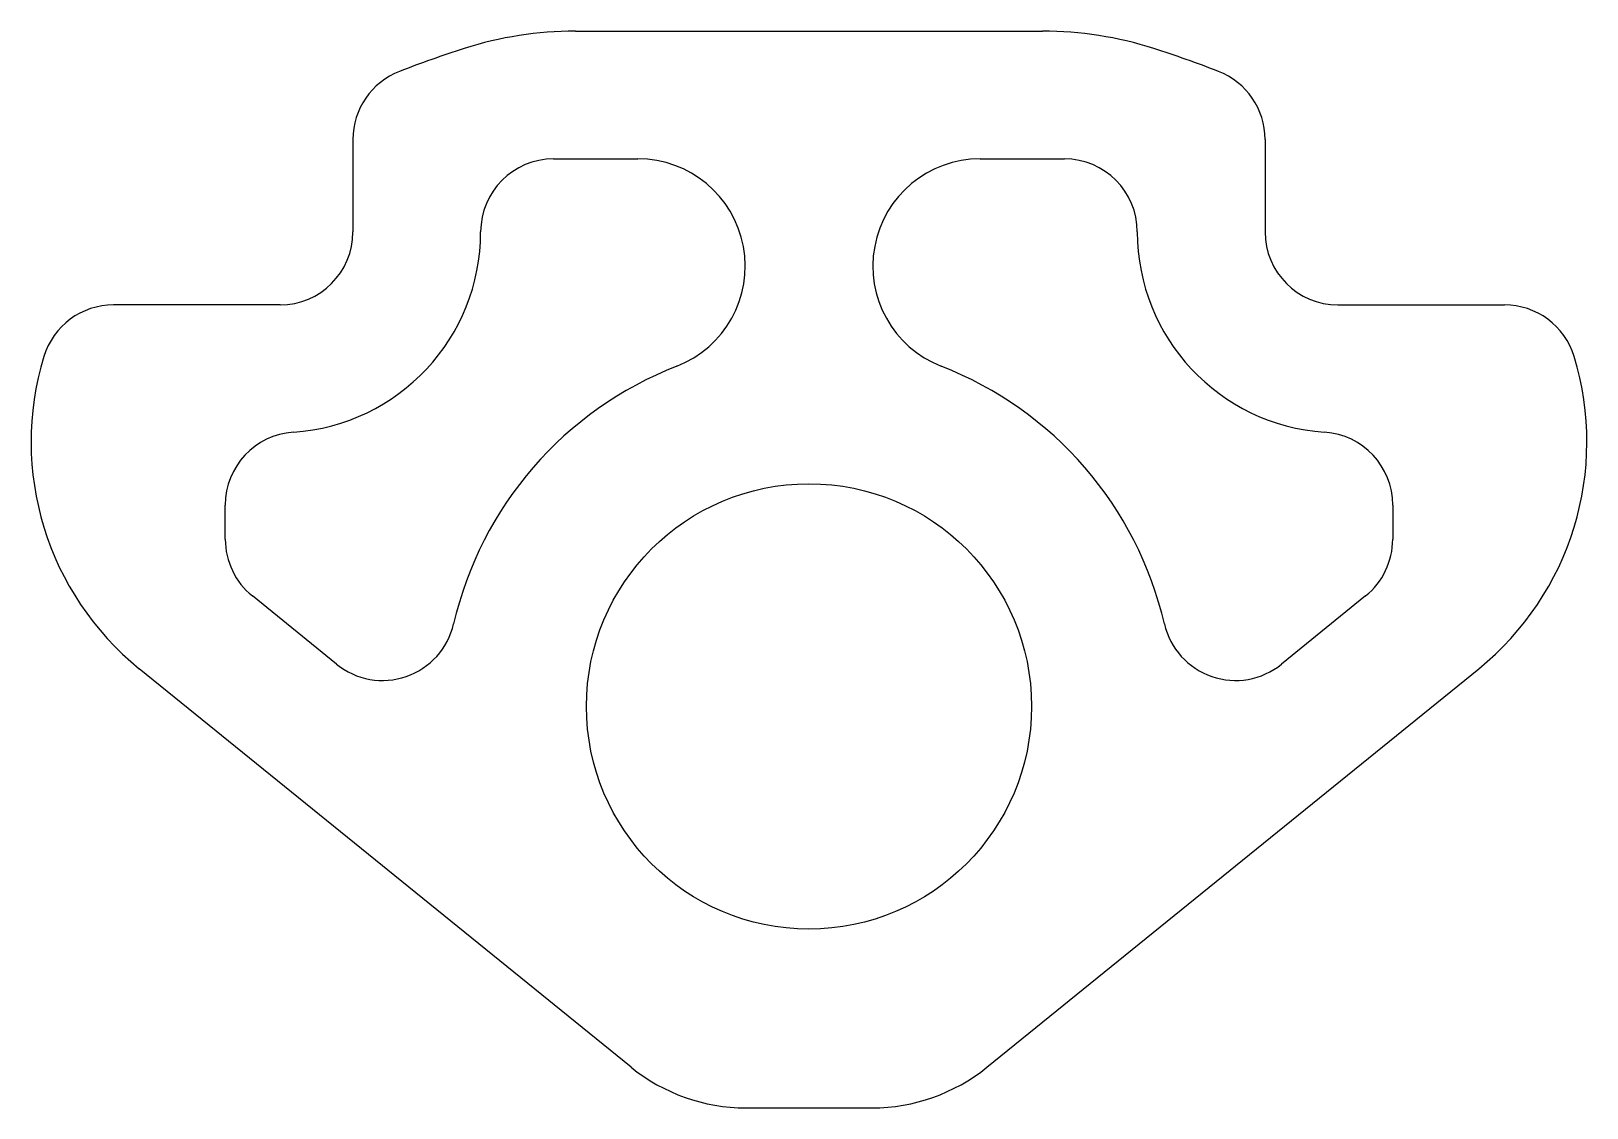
# Model space of a CAD drawing. Extents: x 918.3 to 960.9, y 597.8 to 627.3.
import ezdxf

# ---------------------------------------------------------------- set-up
doc = ezdxf.new("R2010")
doc.units = 0
doc.layers.get('0').update_dxf_attribs({"linetype": 'CONTINUOUS'})

msp = doc.modelspace()

# ---------------------------------------------------------------- linework, layer by layer
for p, q in [((933.204, 627.339), (946.01, 627.339)), ((927.107, 624.372), (927.107, 621.839)), ((952.107, 624.372), (952.107, 621.839)), ((932.607, 623.839), (934.918, 623.839)), ((944.297, 623.839), (946.607, 623.839)), ((925.107, 619.839), (920.546, 619.839)), ((954.107, 619.839), (958.669, 619.839)), ((923.607, 613.419), (923.607, 614.356)), ((955.607, 614.356), (955.607, 613.42)), ((926.659, 609.994), (924.349, 611.865)), ((954.866, 611.865), (952.556, 609.995)), ((934.731, 598.954), (921.25, 609.871)), ((944.483, 598.954), (957.964, 609.871)), ((937.878, 597.839), (941.337, 597.839))]:
    msp.add_line(p, q)
msp.add_circle((939.607, 608.839), 6.1)
for centre, radius, start, end in [((933.204, 617.339), 10, 90, 107.7528), ((946.01, 617.339), 10, 72.2472, 90), ((939.607, 597.339), 31, 107.7528, 111.2273), ((939.607, 597.339), 31, 68.7727, 72.2472), ((929.107, 624.372), 2, 111.2273, 180), ((950.107, 624.372), 2, 0, 68.7727), ((932.607, 621.839), 2, 90, 180), ((934.918, 620.9), 2.94, 291.25, 90), ((944.297, 620.9), 2.94, 90, 248.75), ((946.607, 621.839), 2, 0, 90), ((925.107, 621.839), 2, 270, 0), ((925.107, 621.839), 5.5, 273.8249, 0), ((954.107, 621.839), 5.5, 180, 266.1798), ((954.107, 621.839), 2, 180, 270), ((920.546, 617.839), 2, 90, 163.0264), ((958.669, 617.839), 2, 16.9736, 90), ((926.284, 616.088), 8, 163.0264, 231), ((952.93, 616.088), 8, 309, 16.9736), ((939.607, 608.839), 10, 111.25, 166.952), ((939.607, 608.839), 10, 13.05, 68.75), ((925.607, 614.356), 2, 93.8249, 180), ((953.607, 614.356), 2, 0, 86.1798), ((925.607, 613.419), 2, 180, 231), ((953.607, 613.42), 2, 309, 0), ((927.917, 611.549), 2, 231, 346.952), ((951.298, 611.549), 2, 193.05, 309), ((937.878, 602.839), 5, 231, 270), ((941.337, 602.839), 5, 270, 309)]:
    msp.add_arc(centre, radius, start, end)

doc.saveas('drawing.dxf')
